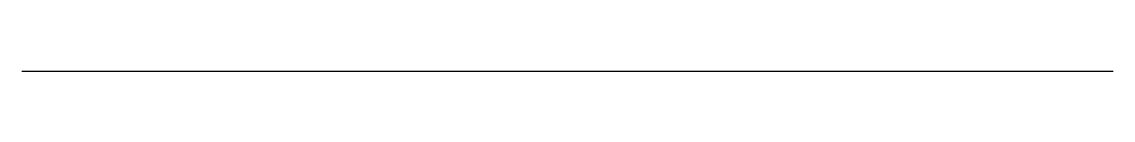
# Model space of a CAD drawing. Header units: metres. Extents: x -267983 to -260163, y 150315 to 150315.
import ezdxf

# ---------------------------------------------------------------- set-up
doc = ezdxf.new("R2010")
doc.units = ezdxf.units.M
doc.header["$LTSCALE"] = 15
doc.layers.get('0').update_dxf_attribs({"true_color": 0x000000})

msp = doc.modelspace()

# ---------------------------------------------------------------- linework, layer by layer
at = {"color": 0, "linetype": 'ByBlock', "lineweight": -2}
msp.add_open_spline([(-267982.6, 150315.3), (-265376.3, 150315.3), (-262769.9, 150315.3), (-260163.5, 150315.3)], degree=3, dxfattribs=at)

doc.saveas('drawing.dxf')
